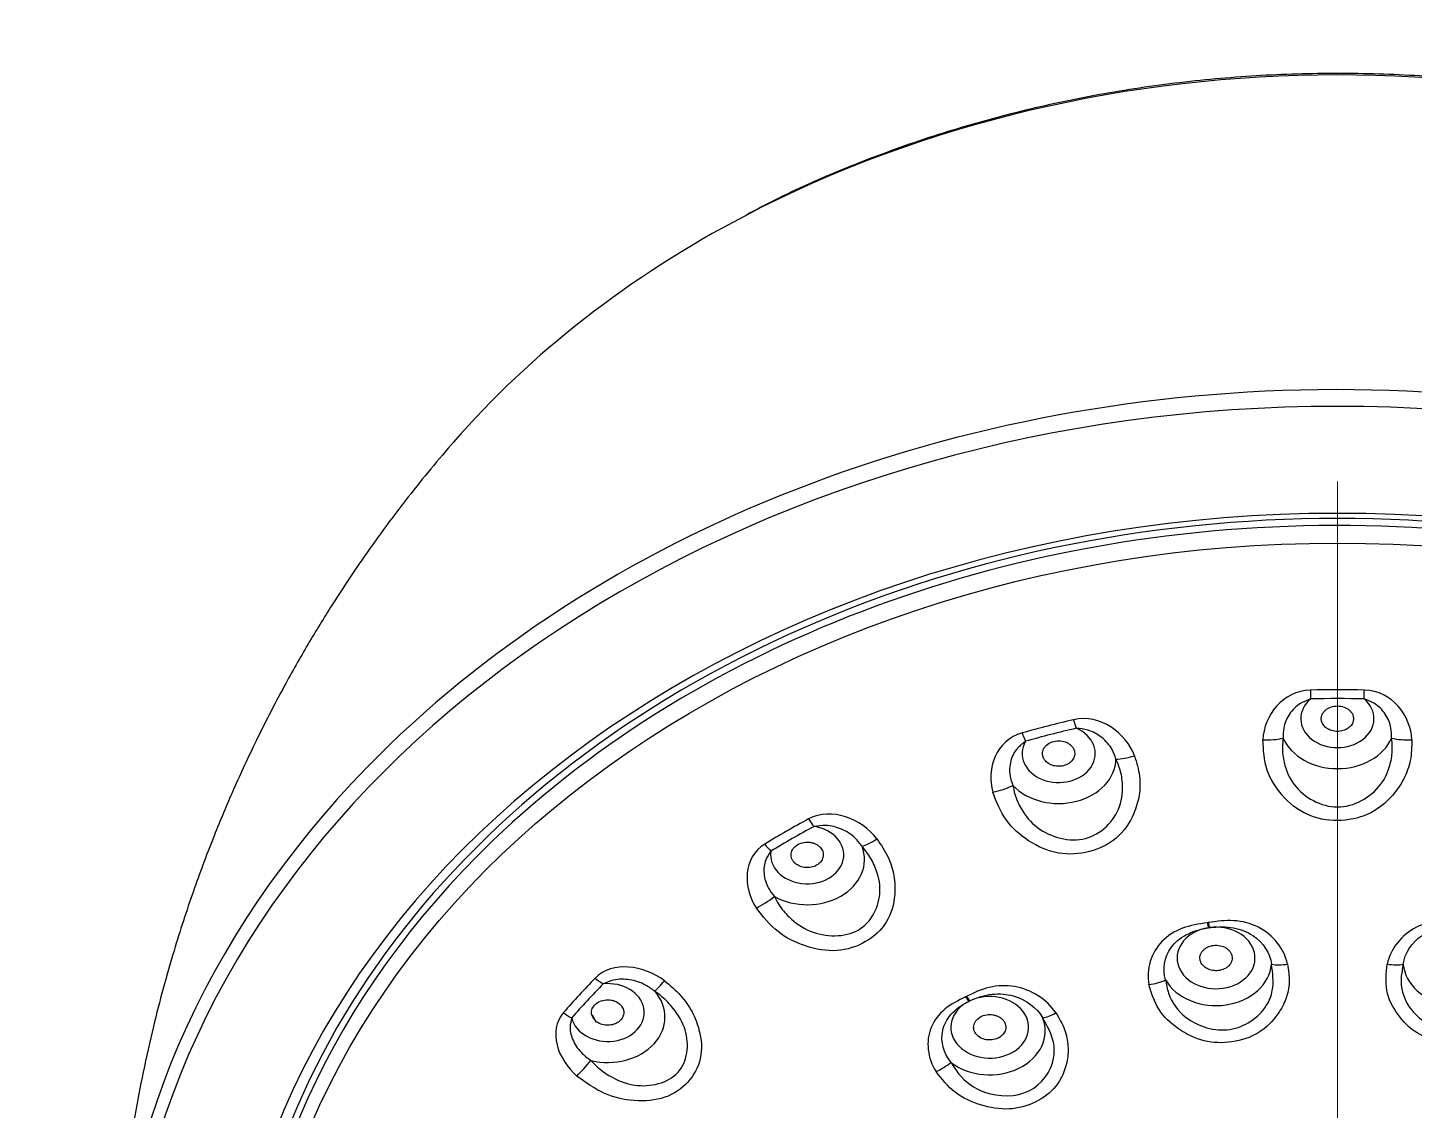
# Model space of a CAD drawing. Extents: x 0 to 1128, y 0 to 827.
# Drawn here: x 426.57 to 469.61, y 541.07 to 574.67 of the extents above; entities that cross this region are included whole.
import ezdxf

# ---------------------------------------------------------------- set-up
doc = ezdxf.new("R2010")
doc.units = 0
doc.header["$LTSCALE"] = 4
doc.header["$MEASUREMENT"] = 0
doc.linetypes.add('CENTER2', pattern=[28.575, 19.05, -3.175, 3.175, -3.175])
doc.layers.add('1', color=7, linetype='CONTINUOUS')
doc.layers.add('Cneter', color=1, linetype='CENTER2', lineweight=13)

msp = doc.modelspace()

# ---------------------------------------------------------------- linework, layer by layer
at = {"layer": '1', "color": 7, "linetype": 'Continuous'}
msp.add_line((444.211, 543.799), (444.103, 544.036), dxfattribs=at)
for centre, major_axis, ratio, start_param, end_param in [((467.222, 546.891), (33.305, 0), 0.790155, 0.985535, 2.156816), ((467.222, 546.891), (33.305, 0), 0.790155, 2.156816, 2.539311), ((467.222, 533.413), (-37.999, 0), 0.790155, 3.799488, 5.627397), ((467.222, 533.13), (37.699, 0), 0.790155, 5.156583, 10.55138), ((467.222, 532.322), (-34.52, 0), 0.790155, 3.141593, 6.283185), ((467.222, 532.486), (34.11, 0), 0.790155, 0, 3.141593), ((467.222, 532.4), (-33.944, 0), 0.790155, 3.806432, 5.595275), ((467.222, 531.129), (-29.098, 0), 0.790155, 4.683592, 4.741186), ((466.393, 554.45), (0.023, -1), 0.017648, 5.058034, 5.371923), ((468.051, 554.45), (0.023, 1), 0.017648, 4.052855, 4.366744), ((467.222, 553.224), (1.136, 0), 0.790155, 2.388638, 7.03614), ((467.222, 531.099), (28.789, 0), 0.790155, 1.541999, 1.599594), ((467.222, 531.129), (-29.098, 0), 0.790155, 4.997751, 5.055346), ((459.118, 553.54), (-0.226, 0.974), 0.172536, 1.896758, 2.210646), ((458.57, 552.141), (1.136, 0), 0.790155, 2.702797, 7.350299), ((457.541, 553.135), (0.272, -0.962), 0.206104, 5.029409, 5.343298), ((467.222, 531.099), (28.789, 0), 0.790155, 1.856158, 1.913753), ((464.933, 552.925), (-0.999, 0.039), 0.356197, 1.560092, 2.238121), ((467.222, 553.08), (-1.779, 0), 0.790155, 0.332697, 2.808896), ((469.511, 552.925), (-0.999, -0.039), 0.356197, 0.903472, 1.581501), ((458.57, 551.997), (-1.779, 0), 0.790155, 0.646856, 3.123055), ((460.991, 552.431), (-0.937, -0.348), 0.320636, 0.703306, 1.381335), ((467.222, 533.413), (-37.999, 0), 0.790155, 5.627397, 6.920378), ((456.637, 551.314), (-0.961, -0.277), 0.334397, 1.356903, 2.034932), ((467.222, 531.129), (-29.098, 0), 0.790155, 5.31191, 5.369505), ((450.978, 550.493), (-0.475, 0.88), 0.345831, 1.826509, 2.140397), ((450.764, 548.998), (1.136, 0), 0.790155, 3.016957, 7.664458), ((467.222, 531.099), (28.789, 0), 0.790155, 2.170317, 2.227912), ((467.222, 532.4), (-33.944, 0), 0.790155, 5.595275, 6.283185), ((449.637, 549.723), (0.521, -0.854), 0.374386, 4.949259, 5.263148), ((450.764, 548.855), (-1.779, 0), 0.790155, 0.961015, 3.437215), ((453.081, 549.882), (-0.794, -0.608), 0.231194, 0.528428, 1.206457), ((449.377, 547.756), (-0.834, -0.551), 0.257371, 1.174339, 1.852368), ((463.455, 545.797), (1.209, 0), 0.790155, 1.770981, 8.023396), ((467.222, 529.888), (21.895, 0), 0.790155, 1.754739, 1.756453), ((463.215, 547.223), (-0.117, 0.791), 0.113137, 1.98774, 2.222155), ((467.222, 529.874), (21.709, 0), 0.790155, 1.754739, 1.756453), ((463.251, 547.229), (0.116, -0.791), 0.112105, 5.129487, 5.363902), ((463.455, 545.682), (-1.723, 0), 0.790155, 0.428993, 3.082198), ((465.689, 545.953), (-0.781, -0.174), 0.417986, 0.764301, 1.461164), ((468.756, 545.953), (-0.781, 0.174), 0.417986, 1.680428, 2.377291), ((470.989, 545.682), (-1.723, 0), 0.790155, 0.059394, 2.712599), ((467.222, 531.129), (-29.098, 0), 0.790155, 5.626069, 5.683664), ((444.57, 544.104), (1.136, 0), 0.790155, 3.331116, 7.978618), ((467.222, 531.099), (28.789, 0), 0.790155, 2.484477, 2.542072), ((444.428, 545.607), (-0.716, 0.699), 0.485274, 1.699387, 2.013276), ((446.555, 545.526), (-0.602, -0.799), 0.096628, 0.391372, 1.069401), ((461.421, 545.322), (-0.787, -0.142), 0.42214, 1.431635, 2.128498), ((444.57, 543.96), (-1.779, 0), 0.790155, 1.275174, 3.751374), ((456.43, 543.646), (1.209, 0), 0.790155, 2.140581, 8.392995), ((467.222, 529.888), (21.895, 0), 0.790155, 2.124338, 2.126052), ((455.778, 544.941), (-0.352, 0.718), 0.3231, 1.919159, 2.153574), ((455.81, 544.956), (0.351, -0.719), 0.322207, 5.061239, 5.295654), ((443.454, 544.547), (0.756, -0.654), 0.50602, 4.811058, 5.124946), ((467.222, 529.874), (21.709, 0), 0.790155, 2.124338, 2.126052), ((458.561, 544.447), (-0.662, -0.45), 0.33463, 0.540665, 1.237528), ((456.43, 543.532), (-1.723, 0), 0.790155, 0.798592, 3.451798), ((443.864, 542.599), (-0.651, -0.759), 0.132657, 1.027548, 1.705577), ((454.869, 542.641), (-0.678, -0.425), 0.346531, 1.203606, 1.90047)]:
    msp.add_ellipse(centre, major_axis=major_axis, ratio=ratio, start_param=start_param, end_param=end_param, dxfattribs=at)
msp.add_ellipse((467.222, 532.108), major_axis=(33.622, 0), ratio=0.790155, dxfattribs=at)
for points, knots in [([(485.555, 568.87), (484.972, 569.181), (483.659, 569.833), (481.532, 570.712), (479.196, 571.51), (476.79, 572.163), (474.329, 572.669), (471.828, 573.023), (469.3, 573.226), (466.76, 573.275), (464.222, 573.17), (461.702, 572.912), (459.212, 572.502), (456.769, 571.941), (454.384, 571.236), (452.077, 570.382), (450.237, 569.582), (449.201, 569.034), (448.876, 568.853)], [0, 0, 0, 0, 0.053995, 0.119334, 0.18469, 0.250058, 0.315434, 0.380815, 0.446199, 0.511588, 0.576982, 0.642381, 0.707786, 0.773197, 0.838615, 0.904038, 0.969462, 1, 1, 1, 1]), ([(439.8, 561.826), (439.314, 561.268), (438.483, 560.263), (437.46, 558.898), (436.673, 557.77), (435.973, 556.702), (435.252, 555.525), (434.442, 554.094), (433.651, 552.554), (432.922, 550.972), (432.284, 549.441), (431.676, 547.811), (431.045, 545.876), (430.533, 543.991), (430.148, 542.276), (429.856, 540.752), (429.567, 538.883), (429.31, 536.437), (429.232, 534.594), (429.223, 533.566)], [0, 0, 0, 0, 0.073159, 0.128421, 0.166706, 0.205894, 0.252033, 0.300947, 0.366045, 0.420507, 0.470557, 0.527281, 0.590481, 0.669456, 0.716247, 0.761084, 0.820335, 0.900163, 1, 1, 1, 1]), ([(466.393, 553.837), (466.283, 553.796), (466.02, 553.695), (465.708, 553.377), (465.541, 552.986), (465.541, 552.725), (465.541, 552.621)], [0, 0, 0, 0, 0.208279, 0.500324, 0.801781, 1, 1, 1, 1]), ([(467.722, 553.224), (467.722, 553.231), (467.722, 553.244), (467.719, 553.272), (467.709, 553.319), (467.683, 553.385), (467.63, 553.457), (467.538, 553.539), (467.384, 553.61), (467.169, 553.629), (466.996, 553.584), (466.882, 553.517), (466.812, 553.454), (466.76, 553.382), (466.734, 553.318), (466.725, 553.272), (466.723, 553.245), (466.722, 553.229), (466.722, 553.216), (466.723, 553.203), (466.725, 553.181), (466.737, 553.111), (466.78, 553.029), (466.855, 552.952), (466.947, 552.888), (467.084, 552.835), (467.267, 552.821), (467.447, 552.861), (467.599, 552.95), (467.682, 553.056), (467.715, 553.147), (467.722, 553.196), (467.722, 553.221), (467.722, 553.224)], [0, 0, 0, 0, 0.007812, 0.015625, 0.03125, 0.0625, 0.09375, 0.125, 0.1875, 0.25, 0.3125, 0.34375, 0.375, 0.40625, 0.4375, 0.453125, 0.460938, 0.46875, 0.472656, 0.476562, 0.484375, 0.5, 0.5625, 0.59375, 0.625, 0.6875, 0.75, 0.8125, 0.875, 0.9375, 0.96875, 0.996094, 1, 1, 1, 1]), ([(468.903, 552.621), (468.903, 552.726), (468.903, 552.987), (468.736, 553.377), (468.425, 553.694), (468.161, 553.795), (468.051, 553.837)], [0, 0, 0, 0, 0.200427, 0.49953, 0.790892, 1, 1, 1, 1]), ([(460.348, 551.971), (460.313, 552.072), (460.226, 552.322), (459.934, 552.655), (459.527, 552.882), (459.239, 552.914), (459.118, 552.927)], [0, 0, 0, 0, 0.200427, 0.49953, 0.790892, 1, 1, 1, 1]), ([(457.541, 552.522), (457.453, 552.455), (457.24, 552.295), (457.053, 551.915), (457.028, 551.5), (457.115, 551.25), (457.15, 551.15)], [0, 0, 0, 0, 0.208279, 0.500324, 0.801781, 1, 1, 1, 1]), ([(459.045, 552.263), (459.042, 552.269), (459.037, 552.282), (459.023, 552.308), (458.996, 552.351), (458.945, 552.407), (458.867, 552.462), (458.746, 552.518), (458.573, 552.548), (458.361, 552.513), (458.214, 552.428), (458.131, 552.337), (458.089, 552.26), (458.069, 552.179), (458.069, 552.111), (458.078, 552.065), (458.086, 552.04), (458.092, 552.024), (458.097, 552.012), (458.103, 551.999), (458.113, 551.978), (458.153, 551.915), (458.225, 551.847), (458.327, 551.793), (458.439, 551.754), (458.59, 551.738), (458.769, 551.769), (458.926, 551.851), (459.035, 551.972), (459.073, 552.094), (459.068, 552.189), (459.056, 552.237), (459.046, 552.26), (459.045, 552.263)], [0, 0, 0, 0, 0.007812, 0.015625, 0.03125, 0.0625, 0.09375, 0.125, 0.1875, 0.25, 0.3125, 0.34375, 0.375, 0.40625, 0.4375, 0.453125, 0.460938, 0.46875, 0.472656, 0.476562, 0.484375, 0.5, 0.5625, 0.59375, 0.625, 0.6875, 0.75, 0.8125, 0.875, 0.9375, 0.96875, 0.996094, 1, 1, 1, 1]), ([(469.535, 552.569), (469.53, 552.354), (469.52, 551.937), (469.305, 551.348), (468.894, 550.747), (468.217, 550.193), (467.227, 550.001), (466.233, 550.189), (465.477, 550.807), (464.963, 551.629), (464.927, 552.25), (464.909, 552.569)], [0, 0, 0, 0, 0.087456, 0.169153, 0.25014, 0.377375, 0.499739, 0.622279, 0.749894, 0.871256, 1, 1, 1, 1]), ([(465.541, 552.621), (465.53, 552.529), (465.502, 552.277), (465.563, 551.772), (465.917, 550.93), (466.713, 550.484), (467.732, 550.484), (468.529, 550.931), (468.881, 551.774), (468.942, 552.278), (468.914, 552.53), (468.903, 552.621)], [0, 0, 0, 0, 0.046355, 0.127416, 0.254336, 0.50001, 0.500136, 0.746142, 0.872777, 0.954138, 1, 1, 1, 1]), ([(460.924, 552.071), (460.987, 551.863), (461.109, 551.46), (461.092, 550.841), (460.891, 550.164), (460.424, 549.467), (459.543, 549.041), (458.538, 548.978), (457.622, 549.387), (456.873, 550.051), (456.642, 550.639), (456.524, 550.941)], [0, 0, 0, 0, 0.087456, 0.169153, 0.25014, 0.377375, 0.499739, 0.622279, 0.749894, 0.871256, 1, 1, 1, 1]), ([(457.15, 551.15), (457.168, 551.059), (457.216, 550.81), (457.428, 550.339), (458.022, 549.615), (458.918, 549.381), (459.887, 549.63), (460.506, 550.254), (460.583, 551.151), (460.488, 551.651), (460.385, 551.886), (460.348, 551.971)], [0, 0, 0, 0, 0.046355, 0.127416, 0.254336, 0.50001, 0.500136, 0.746142, 0.872777, 0.954138, 1, 1, 1, 1]), ([(452.466, 549.264), (452.399, 549.352), (452.233, 549.57), (451.844, 549.818), (451.383, 549.937), (451.097, 549.897), (450.978, 549.88)], [0, 0, 0, 0, 0.200427, 0.49953, 0.790892, 1, 1, 1, 1]), ([(452.929, 549.494), (453.054, 549.309), (453.297, 548.952), (453.479, 548.354), (453.508, 547.655), (453.296, 546.873), (452.61, 546.251), (451.693, 545.948), (450.707, 546.119), (449.796, 546.575), (449.393, 547.083), (449.186, 547.345)], [0, 0, 0, 0, 0.087456, 0.169153, 0.25014, 0.377375, 0.499739, 0.622279, 0.749894, 0.871256, 1, 1, 1, 1]), ([(449.745, 547.703), (449.789, 547.619), (449.91, 547.391), (450.251, 546.989), (451.027, 546.437), (451.935, 546.429), (452.759, 546.902), (453.14, 547.651), (452.934, 548.532), (452.692, 548.99), (452.526, 549.192), (452.466, 549.264)], [0, 0, 0, 0, 0.046355, 0.127416, 0.254336, 0.50001, 0.500136, 0.746142, 0.872777, 0.954138, 1, 1, 1, 1]), ([(451.168, 549.231), (451.164, 549.236), (451.153, 549.247), (451.13, 549.268), (451.087, 549.302), (451.017, 549.343), (450.921, 549.376), (450.785, 549.4), (450.608, 549.386), (450.42, 549.301), (450.313, 549.185), (450.271, 549.078), (450.26, 548.994), (450.273, 548.912), (450.3, 548.848), (450.327, 548.806), (450.344, 548.784), (450.356, 548.77), (450.365, 548.76), (450.375, 548.75), (450.394, 548.732), (450.456, 548.682), (450.551, 548.635), (450.67, 548.608), (450.791, 548.599), (450.941, 548.62), (451.1, 548.693), (451.216, 548.809), (451.272, 548.952), (451.261, 549.076), (451.22, 549.166), (451.189, 549.208), (451.171, 549.228), (451.168, 549.231)], [0, 0, 0, 0, 0.007812, 0.015625, 0.03125, 0.0625, 0.09375, 0.125, 0.1875, 0.25, 0.3125, 0.34375, 0.375, 0.40625, 0.4375, 0.453125, 0.460938, 0.46875, 0.472656, 0.476562, 0.484375, 0.5, 0.5625, 0.59375, 0.625, 0.6875, 0.75, 0.8125, 0.875, 0.9375, 0.96875, 0.996094, 1, 1, 1, 1]), ([(449.637, 549.11), (449.578, 549.025), (449.437, 548.82), (449.395, 548.411), (449.513, 548.008), (449.679, 547.789), (449.745, 547.703)], [0, 0, 0, 0, 0.208279, 0.500324, 0.801781, 1, 1, 1, 1]), ([(463.181, 546.891), (462.922, 546.852), (462.657, 546.811), (462.169, 546.627), (461.948, 546.487), (461.431, 545.954), (461.285, 545.447), (461.371, 544.974)], [0, 0, 0, 0, 0.25, 0.25, 0.5, 0.5, 1, 1, 1, 1]), ([(461.888, 545.116), (461.79, 545.446), (461.841, 545.818), (462.173, 546.273), (462.327, 546.408), (462.717, 546.619), (462.955, 546.693), (463.215, 546.733)], [0, 0, 0, 0, 0.5, 0.5, 0.75, 0.75, 1, 1, 1, 1]), ([(465.675, 545.609), (465.57, 546.081), (465.236, 546.515), (464.536, 546.87), (464.272, 546.939), (463.74, 546.971), (463.479, 546.934), (463.217, 546.896)], [0, 0, 0, 0, 0.5, 0.5, 0.75, 0.75, 1, 1, 1, 1]), ([(463.251, 546.738), (463.514, 546.775), (463.766, 546.774), (464.222, 546.689), (464.425, 546.606), (464.931, 546.274), (465.131, 545.941), (465.175, 545.601)], [0, 0, 0, 0, 0.25, 0.25, 0.5, 0.5, 1, 1, 1, 1]), ([(471.227, 546.896), (470.968, 546.934), (470.702, 546.971), (470.17, 546.938), (469.906, 546.869), (469.21, 546.516), (468.874, 546.08), (468.769, 545.609)], [0, 0, 0, 0, 0.25, 0.25, 0.5, 0.5, 1, 1, 1, 1]), ([(469.269, 545.601), (469.313, 545.939), (469.514, 546.275), (470.018, 546.605), (470.22, 546.689), (470.676, 546.774), (470.933, 546.775), (471.193, 546.738)], [0, 0, 0, 0, 0.5, 0.5, 0.75, 0.75, 1, 1, 1, 1]), ([(463.946, 545.871), (463.943, 545.884), (463.935, 545.91), (463.913, 545.96), (463.873, 546.019), (463.807, 546.081), (463.7, 546.149), (463.537, 546.198), (463.327, 546.191), (463.169, 546.129), (463.069, 546.052), (463.011, 545.984), (462.972, 545.909), (462.954, 545.83), (462.955, 545.771), (462.962, 545.732), (462.968, 545.707), (462.991, 545.638), (463.063, 545.537), (463.186, 545.458), (463.301, 545.419), (463.392, 545.403), (463.485, 545.4), (463.608, 545.415), (463.753, 545.468), (463.886, 545.578), (463.946, 545.696), (463.957, 545.783), (463.954, 545.833), (463.949, 545.859), (463.946, 545.871)], [0, 0, 0, 0, 0.015625, 0.03125, 0.0625, 0.09375, 0.125, 0.1875, 0.25, 0.3125, 0.34375, 0.375, 0.40625, 0.4375, 0.46875, 0.476562, 0.484375, 0.5, 0.5625, 0.625, 0.65625, 0.6875, 0.71875, 0.75, 0.8125, 0.875, 0.9375, 0.96875, 0.984375, 1, 1, 1, 1]), ([(465.675, 545.609), (465.704, 545.422), (465.758, 545.06), (465.645, 544.525), (465.351, 543.966), (464.814, 543.424), (463.966, 543.145), (463.058, 543.167), (462.264, 543.566), (461.613, 544.172), (461.452, 544.704), (461.371, 544.974)], [0, 0, 0, 0, 0.087607, 0.169371, 0.250856, 0.377447, 0.501128, 0.621802, 0.747777, 0.872041, 1, 1, 1, 1]), ([(461.888, 545.116), (461.913, 544.976), (461.992, 544.537), (462.543, 543.765), (463.423, 543.513), (464.342, 543.649), (464.944, 544.056), (465.276, 544.879), (465.214, 545.325), (465.175, 545.601)], [0, 0, 0, 0, 0.080562, 0.253207, 0.499831, 0.500495, 0.747529, 0.843295, 1, 1, 1, 1]), ([(473.073, 544.974), (473.026, 544.789), (472.936, 544.432), (472.619, 543.961), (472.123, 543.518), (471.404, 543.162), (470.496, 543.142), (469.65, 543.423), (469.058, 544.027), (468.682, 544.785), (468.74, 545.332), (468.769, 545.609)], [0, 0, 0, 0, 0.087607, 0.169371, 0.250856, 0.377447, 0.501128, 0.621802, 0.747777, 0.872041, 1, 1, 1, 1]), ([(469.269, 545.601), (469.24, 545.462), (469.148, 545.025), (469.373, 544.138), (470.106, 543.648), (471.026, 543.513), (471.75, 543.724), (472.376, 544.405), (472.487, 544.844), (472.556, 545.116)], [0, 0, 0, 0, 0.080562, 0.253207, 0.499831, 0.500495, 0.747529, 0.843295, 1, 1, 1, 1]), ([(446.333, 545.091), (446.508, 544.944), (446.848, 544.66), (447.211, 544.13), (447.468, 543.467), (447.531, 542.666), (447.108, 541.905), (446.368, 541.395), (445.409, 541.323), (444.425, 541.541), (443.889, 541.932), (443.614, 542.133)], [0, 0, 0, 0, 0.087456, 0.169153, 0.25014, 0.377375, 0.499739, 0.622279, 0.749894, 0.871256, 1, 1, 1, 1]), ([(446.028, 544.765), (445.936, 544.833), (445.707, 545.002), (445.261, 545.145), (444.789, 545.147), (444.535, 545.039), (444.428, 544.994)], [0, 0, 0, 0, 0.200427, 0.49953, 0.790892, 1, 1, 1, 1]), ([(458.487, 544.091), (458.204, 544.505), (457.726, 544.819), (456.94, 544.955), (456.67, 544.944), (456.165, 544.824), (455.938, 544.715), (455.712, 544.604)], [0, 0, 0, 0, 0.5, 0.5, 0.75, 0.75, 1, 1, 1, 1]), ([(444.051, 542.616), (444.117, 542.546), (444.298, 542.355), (444.736, 542.051), (445.618, 541.706), (446.448, 541.916), (447.047, 542.567), (447.152, 543.377), (446.684, 544.174), (446.319, 544.555), (446.105, 544.71), (446.028, 544.765)], [0, 0, 0, 0, 0.046355, 0.127416, 0.254336, 0.50001, 0.500136, 0.746142, 0.872777, 0.954138, 1, 1, 1, 1]), ([(444.863, 544.423), (444.856, 544.427), (444.842, 544.435), (444.812, 544.45), (444.758, 544.471), (444.675, 544.493), (444.571, 544.502), (444.432, 544.491), (444.269, 544.434), (444.124, 544.308), (444.068, 544.171), (444.069, 544.059), (444.092, 543.977), (444.136, 543.902), (444.187, 543.847), (444.229, 543.814), (444.254, 543.797), (444.27, 543.787), (444.284, 543.78), (444.297, 543.772), (444.321, 543.76), (444.4, 543.727), (444.509, 543.706), (444.632, 543.709), (444.751, 543.73), (444.886, 543.787), (445.008, 543.896), (445.074, 544.034), (445.071, 544.183), (445.012, 544.299), (444.938, 544.374), (444.891, 544.407), (444.867, 544.422), (444.863, 544.423)], [0, 0, 0, 0, 0.007812, 0.015625, 0.03125, 0.0625, 0.09375, 0.125, 0.1875, 0.25, 0.3125, 0.34375, 0.375, 0.40625, 0.4375, 0.453125, 0.460938, 0.46875, 0.472656, 0.476562, 0.484375, 0.5, 0.5625, 0.59375, 0.625, 0.6875, 0.75, 0.8125, 0.875, 0.9375, 0.96875, 0.996094, 1, 1, 1, 1]), ([(455.68, 544.589), (455.457, 544.479), (455.229, 544.365), (454.851, 544.054), (454.702, 543.859), (454.434, 543.21), (454.499, 542.691), (454.764, 542.269)], [0, 0, 0, 0, 0.25, 0.25, 0.5, 0.5, 1, 1, 1, 1]), ([(455.81, 544.466), (456.038, 544.576), (456.273, 544.646), (456.735, 544.697), (456.958, 544.677), (457.567, 544.509), (457.891, 544.253), (458.071, 543.947)], [0, 0, 0, 0, 0.25, 0.25, 0.5, 0.5, 1, 1, 1, 1]), ([(458.487, 544.091), (458.586, 543.922), (458.778, 543.596), (458.884, 543.06), (458.832, 542.45), (458.549, 541.787), (457.876, 541.283), (457.03, 541.046), (456.139, 541.197), (455.301, 541.583), (454.944, 542.038), (454.764, 542.269)], [0, 0, 0, 0, 0.087607, 0.169371, 0.250856, 0.377447, 0.501128, 0.621802, 0.747777, 0.872041, 1, 1, 1, 1]), ([(455.228, 542.556), (455.001, 542.839), (454.894, 543.203), (455.011, 543.723), (455.096, 543.894), (455.366, 544.202), (455.555, 544.339), (455.778, 544.451)], [0, 0, 0, 0, 0.5, 0.5, 0.75, 0.75, 1, 1, 1, 1]), ([(456.854, 543.856), (456.845, 543.867), (456.826, 543.889), (456.783, 543.929), (456.718, 543.973), (456.628, 544.012), (456.498, 544.044), (456.324, 544.044), (456.131, 543.977), (456.011, 543.874), (455.954, 543.774), (455.93, 543.695), (455.929, 543.613), (455.947, 543.534), (455.976, 543.479), (456, 543.445), (456.017, 543.423), (456.07, 543.366), (456.183, 543.292), (456.334, 543.253), (456.459, 543.25), (456.551, 543.261), (456.639, 543.285), (456.747, 543.334), (456.858, 543.424), (456.932, 543.565), (456.934, 543.692), (456.904, 543.776), (456.878, 543.823), (456.863, 543.845), (456.854, 543.856)], [0, 0, 0, 0, 0.015625, 0.03125, 0.0625, 0.09375, 0.125, 0.1875, 0.25, 0.3125, 0.34375, 0.375, 0.40625, 0.4375, 0.46875, 0.476562, 0.484375, 0.5, 0.5625, 0.625, 0.65625, 0.6875, 0.71875, 0.75, 0.8125, 0.875, 0.9375, 0.96875, 0.984375, 1, 1, 1, 1]), ([(443.454, 543.935), (443.431, 543.839), (443.375, 543.61), (443.481, 543.209), (443.731, 542.851), (443.96, 542.683), (444.051, 542.616)], [0, 0, 0, 0, 0.208279, 0.500324, 0.801781, 1, 1, 1, 1]), ([(455.228, 542.556), (455.304, 542.432), (455.542, 542.04), (456.345, 541.467), (457.253, 541.479), (458.048, 541.869), (458.446, 542.423), (458.438, 543.294), (458.211, 543.697), (458.071, 543.947)], [0, 0, 0, 0, 0.080562, 0.253207, 0.499831, 0.500495, 0.747529, 0.843295, 1, 1, 1, 1])]:
    msp.add_open_spline(points, degree=3, knots=knots, dxfattribs=at)
for points in [[(466.384, 554.111), (465.525, 554.092), (464.938, 553.317), (464.909, 552.569)], [(469.535, 552.569), (469.506, 553.314), (468.923, 554.092), (468.06, 554.111)], [(460.924, 552.071), (460.661, 552.779), (459.86, 553.383), (459.031, 553.191)], [(457.437, 552.782), (456.628, 552.553), (456.315, 551.666), (456.524, 550.941)], [(452.929, 549.494), (452.457, 550.11), (451.517, 550.496), (450.804, 550.111)], [(449.448, 549.333), (448.768, 548.918), (448.76, 547.99), (449.186, 547.345)], [(446.333, 545.091), (445.699, 545.569), (444.711, 545.714), (444.184, 545.173)], [(443.199, 544.102), (442.714, 543.541), (443.012, 542.65), (443.614, 542.133)]]:
    msp.add_open_spline(points, degree=3, dxfattribs=at)
at = {"layer": 'Cneter', "lineweight": 5, "ltscale": 0.5}
msp.add_open_spline([(467.222, 560.585), (467.222, 511.317), (467.222, 171.853)], degree=1, knots=[0, 0, 0.907863, 1, 1], dxfattribs=at)

doc.saveas('drawing.dxf')
